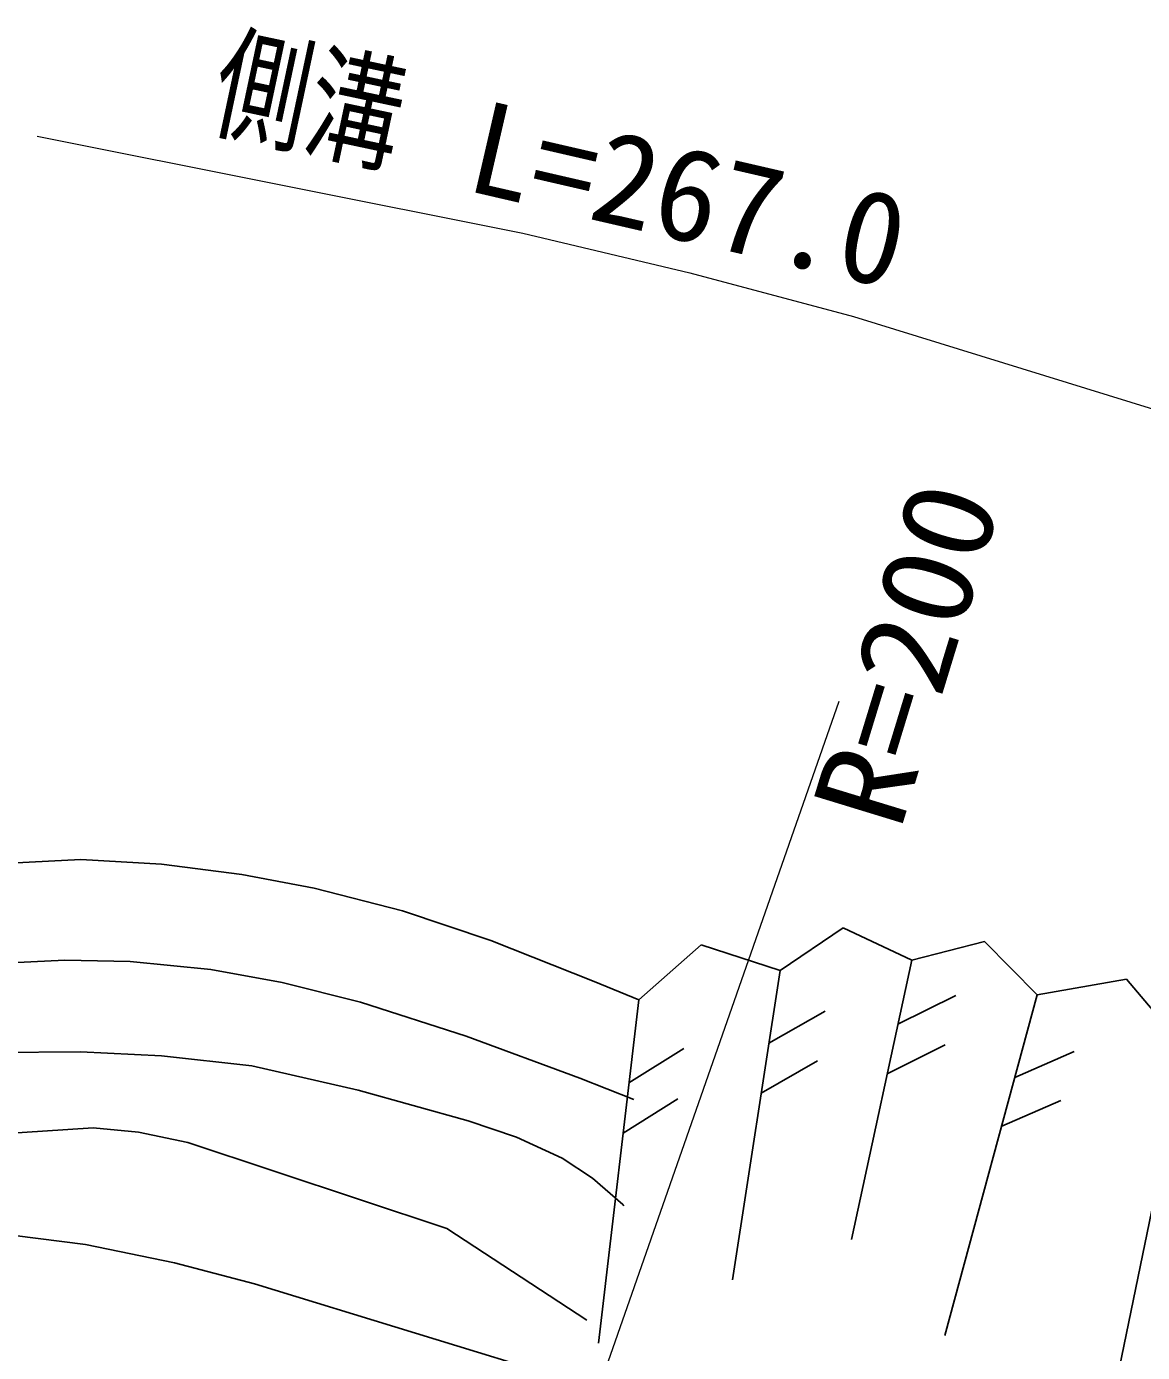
# Model space of a CAD drawing. Units: millimetres, scale not verified. Extents: x 40000 to 680000, y 20000 to 380000.
# Drawn here: x 435763 to 457854, y 301646 to 327891 of the extents above; entities that cross this region are included whole.
import ezdxf
from ezdxf.enums import TextEntityAlignment as Align

# ---------------------------------------------------------------- set-up
doc = ezdxf.new("R2010")
doc.units = ezdxf.units.MM
doc.header["$LTSCALE"] = 1000
doc.layers.add('M-BGD', color=7, linetype='Continuous', lineweight=25)
doc.layers.add('M-STR-HTXT', color=7, linetype='Continuous', lineweight=13)
doc.styles.add('ＭＳ ゴシック', font='')
doc.styles.get('ＭＳ ゴシック').set_extended_font_data('MS Gothic')

msp = doc.modelspace()

# ---------------------------------------------------------------- linework, layer by layer
at = {"layer": 'M-BGD'}
for p, q in [((427235, 310917), (436839, 311406)), ((436839, 311406), (438436, 311309)), ((438436, 311309), (440026, 311106)), ((440026, 311106), (441460, 310836)), ((441460, 310836), (443204, 310390)), ((443204, 310390), (444954, 309803)), ((450683, 309209), (451928, 310053)), ((451928, 310053), (453287, 309409)), ((444954, 309803), (447001, 308992)), ((447882, 308624), (449115, 309716)), ((449115, 309716), (450683, 309209)), ((453287, 309409), (454724, 309779)), ((454724, 309779), (455771, 308728)), ((433879, 309276), (436520, 309414)), ((436520, 309414), (437816, 309385)), ((437816, 309385), (439409, 309226)), ((439409, 309226), (440822, 308972)), ((450683, 309209), (449738, 303083)), ((453287, 309409), (452092, 303884)), ((440822, 308972), (442374, 308580)), ((447001, 308992), (447882, 308624)), ((455771, 308728), (457537, 309033)), ((457537, 309033), (458696, 307666)), ((453013, 308143), (454160, 308713)), ((455771, 308728), (453945, 301981)), ((442374, 308580), (444468, 307909)), ((447882, 308624), (447083, 301831)), ((450460, 307767), (451570, 308405)), ((444468, 307909), (446718, 307074)), ((432859, 307563), (436834, 307599)), ((436834, 307599), (438434, 307520)), ((447689, 306983), (448776, 307661)), ((452802, 307165), (453948, 307736)), ((455328, 307090), (456502, 307601)), ((458696, 307666), (457351, 301130)), ((438434, 307520), (440223, 307317)), ((450308, 306778), (451418, 307416)), ((440223, 307317), (442328, 306837)), ((446718, 307074), (447786, 306657)), ((442328, 306837), (444503, 306232)), ((447573, 305990), (448659, 306668)), ((455067, 306125), (456241, 306636)), ((434661, 305937), (437084, 306092)), ((437084, 306092), (437980, 306009)), ((444503, 306232), (445464, 305910)), ((437980, 306009), (438956, 305801)), ((438956, 305801), (444082, 304103)), ((445464, 305910), (446369, 305491)), ((446369, 305491), (446964, 305099)), ((446964, 305099), (447567, 304573)), ((447567, 304573), (447590, 304551)), ((435525, 303962), (436928, 303781)), ((444082, 304103), (446856, 302284)), ((436928, 303781), (438693, 303423)), ((438693, 303423), (440277, 303002)), ((440277, 303002), (446664, 301051))]:
    msp.add_line(p, q, dxfattribs=at)
at = {"layer": 'M-STR-HTXT'}
for p, q in [((435971, 325723), (445590, 323798)), ((445590, 323798), (448897, 323018)), ((448897, 323018), (452131, 322152)), ((452131, 322152), (461495, 319257)), ((441326, 284436), (451848, 314535))]:
    msp.add_line(p, q, dxfattribs=at)

# ---------------------------------------------------------------- texts
at = {"layer": 'M-STR-HTXT', "style": 'ＭＳ ゴシック'}
for s, rotation, width, p in [('側溝', 348, 0.75, (439229, 325402)), ('R=200', 73, 1.1, (453580, 311778))]:
    msp.add_text(s, height=1833, rotation=rotation, dxfattribs=dict(at, width=width)).set_placement(p, align=Align.BOTTOM_LEFT)
msp.add_text('L=267.0', height=1833, rotation=347, dxfattribs=at).set_placement((444285, 324123), align=Align.BOTTOM_LEFT)

doc.saveas('drawing.dxf')
